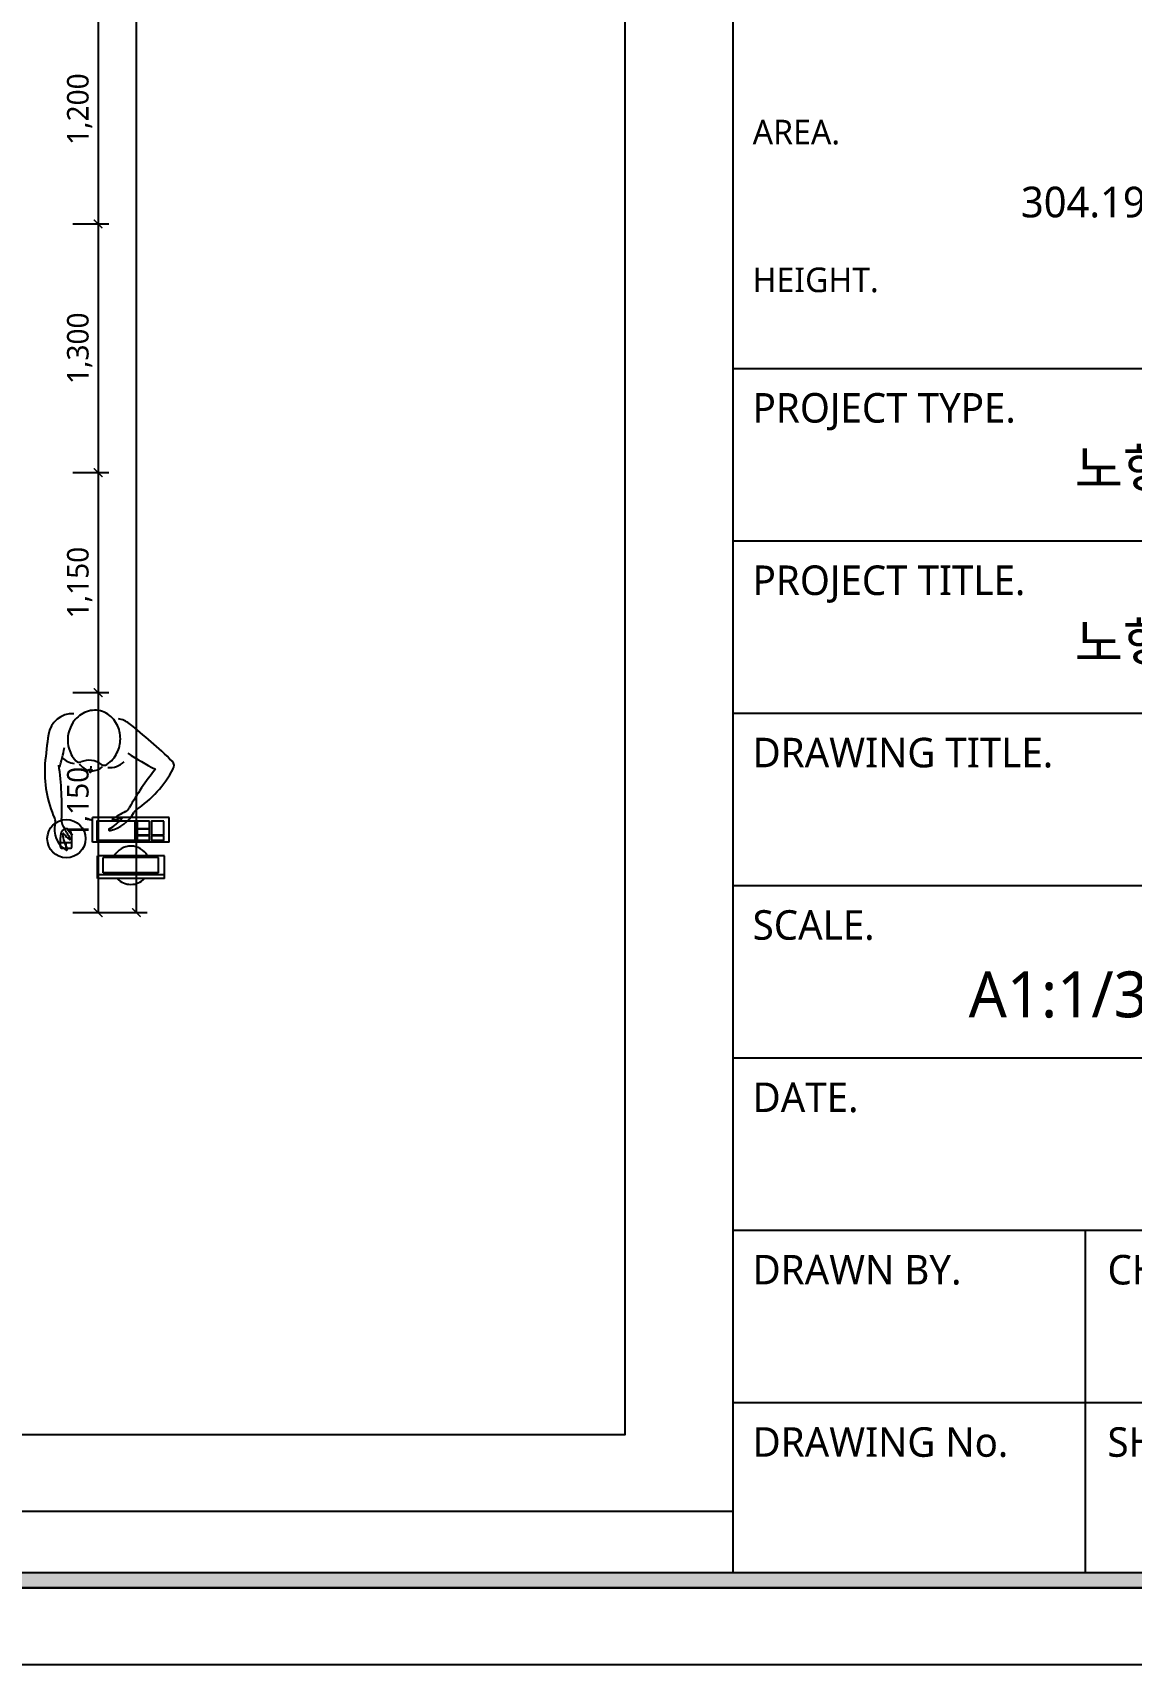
# Model space of a CAD drawing. Header units: metres. Extents: x 11578468 to 47831421, y -58341524 to -14256839.
# Drawn here: x 23764690 to 23770433, y -29079990 to -29071460 of the extents above; entities that cross this region are included whole.
import ezdxf
from ezdxf.enums import TextEntityAlignment as Align

# ---------------------------------------------------------------- set-up
doc = ezdxf.new("R2010")
doc.units = ezdxf.units.M
doc.header["$LTSCALE"] = 50
doc.header["$MEASUREMENT"] = 0
doc.linetypes.add('DH-HID2', pattern=[1.2, 0.8, -0.4])
doc.layers.get('0').update_dxf_attribs({"linetype": 'CONTINUOUS'})
doc.layers.get('DEFPOINTS').update_dxf_attribs({"linetype": 'CONTINUOUS'})
for name, color, linetype in [('3.기호.계단선', 30, 'CONTINUOUS'), ('BLOCK', 1, 'CONTINUOUS'), ('FORM(YOURNAME)-1', 1, 'CONTINUOUS'), ('FORM(YOURNAME)-11', 1, 'CONTINUOUS'), ('FU-FURM', 251, 'DH-HID2')]:
    doc.layers.add(name, color=color, linetype=linetype)
doc.layers.add('DIM', color=7, linetype='CONTINUOUS', lineweight=15)
doc.styles.add('N 맑은고딕', font='malgun.ttf')
doc.styles.add('YOURNAME', font='malgun.ttf')
doc.dimstyles.new('JJ IN 45', dxfattribs={"dimscale": 45, "dimtxt": 2.5, "dimasz": 1, "dimexe": 1.25, "dimexo": 1.5, "dimtad": 1, "dimdec": 6, "dimlunit": 6, "dimtxsty": 'N 맑은고딕', "dimblk": 'ARCHTICK', "dimcen": 2.5, "dimclrd": 256, "dimclre": 256, "dimclrt": 256, "dimadec": 0, "dimazin": 0, "dimtfac": 1, "dimtdec": 6, "dimtix": 1, "dimtmove": 0, "dimatfit": 3, "dimldrblk": 'ARCHTICK', "dimfxl": 1, "dimarcsym": 0})

# ---------------------------------------------------------------- blocks, each defined once
blk = doc.blocks.new('_ArchTick')
at = {"color": 0, "linetype": 'ByBlock', "const_width": 0.15}
blk.add_lwpolyline([(-0.5, -0.5), (0.5, 0.5)], dxfattribs=at)
blk = doc.blocks.new('*D390')
at = {"layer": 'DEFPOINTS', "color": 0, "transparency": 16777216}
for p in [(23746102, -29139657), (23746102, -29140857), (23746302, -29140857)]:
    blk.add_point(p, dxfattribs=at)
at = {"layer": 'DIM', "lineweight": -2, "transparency": 16777216}
for p, q in [((23746169.5, -29139657), (23746358.3, -29139657)), ((23746302, -29139657), (23746302, -29140857)), ((23746169.5, -29140857), (23746358.3, -29140857))]:
    blk.add_line(p, q, dxfattribs=at)
at = {"layer": 'DIM', "lineweight": -2, "transparency": 16777216, "xscale": 45, "yscale": 45, "zscale": 45}
for p, rotation in [((23746302, -29139657), 90), ((23746302, -29140857), 270)]:
    blk.add_blockref('_ArchTick', p, dxfattribs=dict(at, rotation=rotation))
at = {"layer": 'DIM', "transparency": 16777216, "insert": (23746206, -29140257), "char_height": 112.5, "attachment_point": 5, "rotation": 90, "style": 'N 맑은고딕'}
blk.add_mtext('1,200', dxfattribs=at)
blk = doc.blocks.new('*D391')
at = {"layer": 'DEFPOINTS', "color": 0, "transparency": 16777216}
for p in [(23746102, -29140857), (23746102, -29142157), (23746302, -29142157)]:
    blk.add_point(p, dxfattribs=at)
at = {"layer": 'DIM', "lineweight": -2, "transparency": 16777216}
for p, q in [((23746169.5, -29140857), (23746358.3, -29140857)), ((23746302, -29140857), (23746302, -29142157)), ((23746169.5, -29142157), (23746358.3, -29142157))]:
    blk.add_line(p, q, dxfattribs=at)
at = {"layer": 'DIM', "lineweight": -2, "transparency": 16777216, "xscale": 45, "yscale": 45, "zscale": 45}
for p, rotation in [((23746302, -29140857), 90), ((23746302, -29142157), 270)]:
    blk.add_blockref('_ArchTick', p, dxfattribs=dict(at, rotation=rotation))
at = {"layer": 'DIM', "transparency": 16777216, "insert": (23746206, -29141507), "char_height": 112.5, "attachment_point": 5, "rotation": 90, "style": 'N 맑은고딕'}
blk.add_mtext('1,300', dxfattribs=at)
blk = doc.blocks.new('*D392')
at = {"layer": 'DEFPOINTS', "color": 0, "transparency": 16777216}
for p in [(23746102, -29142157), (23746102, -29143307), (23746302, -29143307)]:
    blk.add_point(p, dxfattribs=at)
at = {"layer": 'DIM', "lineweight": -2, "transparency": 16777216}
for p, q in [((23746169.5, -29142157), (23746358.3, -29142157)), ((23746302, -29142157), (23746302, -29143307)), ((23746169.5, -29143307), (23746358.3, -29143307))]:
    blk.add_line(p, q, dxfattribs=at)
at = {"layer": 'DIM', "lineweight": -2, "transparency": 16777216, "xscale": 45, "yscale": 45, "zscale": 45}
for p, rotation in [((23746302, -29142157), 90), ((23746302, -29143307), 270)]:
    blk.add_blockref('_ArchTick', p, dxfattribs=dict(at, rotation=rotation))
at = {"layer": 'DIM', "transparency": 16777216, "insert": (23746206, -29142732), "char_height": 112.5, "attachment_point": 5, "rotation": 90, "style": 'N 맑은고딕'}
blk.add_mtext('1,150', dxfattribs=at)
blk = doc.blocks.new('*D393')
at = {"layer": 'DEFPOINTS', "color": 0, "transparency": 16777216}
for p in [(23746102, -29143307), (23746102, -29144457), (23746302, -29144457)]:
    blk.add_point(p, dxfattribs=at)
at = {"layer": 'DIM', "lineweight": -2, "transparency": 16777216}
for p, q in [((23746169.5, -29143307), (23746358.3, -29143307)), ((23746302, -29143307), (23746302, -29144457)), ((23746169.5, -29144457), (23746358.3, -29144457))]:
    blk.add_line(p, q, dxfattribs=at)
at = {"layer": 'DIM', "lineweight": -2, "transparency": 16777216, "xscale": 45, "yscale": 45, "zscale": 45}
for p, rotation in [((23746302, -29143307), 90), ((23746302, -29144457), 270)]:
    blk.add_blockref('_ArchTick', p, dxfattribs=dict(at, rotation=rotation))
at = {"layer": 'DIM', "transparency": 16777216, "insert": (23746206, -29143882), "char_height": 112.5, "attachment_point": 5, "rotation": 90, "style": 'N 맑은고딕'}
blk.add_mtext('1,150', dxfattribs=at)
blk = doc.blocks.new('*D394')
at = {"layer": 'DEFPOINTS', "color": 0, "transparency": 16777216}
for p in [(23746102, -29128457), (23746502, -29128457), (23746102, -29144457)]:
    blk.add_point(p, dxfattribs=at)
at = {"layer": 'DIM', "lineweight": -2, "transparency": 16777216}
for p, q in [((23746169.5, -29128457), (23746558.3, -29128457)), ((23746502, -29144457), (23746502, -29128457)), ((23746169.5, -29144457), (23746558.3, -29144457))]:
    blk.add_line(p, q, dxfattribs=at)
at = {"layer": 'DIM', "lineweight": -2, "transparency": 16777216, "xscale": 45, "yscale": 45, "zscale": 45}
for p, rotation in [((23746502, -29128457), 90), ((23746502, -29144457), 270)]:
    blk.add_blockref('_ArchTick', p, dxfattribs=dict(at, rotation=rotation))
at = {"layer": 'DIM', "transparency": 16777216, "insert": (23746406, -29136457), "char_height": 112.5, "attachment_point": 5, "rotation": 90, "style": 'N 맑은고딕'}
blk.add_mtext('16,000', dxfattribs=at)
blk = doc.blocks.new('FORM-ELEVATION')
at = {"layer": 'FORM(YOURNAME)-11'}
h = blk.add_hatch(color=256, dxfattribs=at)
h.dxf.hatch_style = 1
h.paths.add_polyline_path([(-10309, 35708), (71691, 35708), (71691, 35508), (-10309, 35508)])
h.paths.add_polyline_path([(-10309, -21492), (71691, -21492), (71691, -21692), (-10309, -21692)])
at = {"layer": 'DEFPOINTS', "color": 158}
for p, q in [((62481, 35508), (62481, -21492)), ((62481, -20692), (-10309, -20692))]:
    blk.add_line(p, q, dxfattribs=at)
blk.add_lwpolyline([(-10309, -21692), (71691, -21692), (71691, 35708), (-10309, 35708)], close=True, dxfattribs=at)
at = {"layer": 'DEFPOINTS'}
blk.add_lwpolyline([(-8309, 33708), (61071, 33708), (61071, -19692), (-8309, -19692)], close=True, dxfattribs=at)
at = {"layer": 'FORM(YOURNAME)-11', "color": 14}
for p, q in [((62481, -5756), (71691, -5756)), ((62481, -8009), (71691, -8009)), ((62481, -10261), (71691, -10261)), ((62481, -12514), (71691, -12514)), ((62481, -14766), (71691, -14766)), ((62481, -17019), (71691, -17019)), ((67086, -17019), (67086, -21492)), ((62481, -19271), (71691, -19271))]:
    blk.add_line(p, q, dxfattribs=at)
at = {"layer": 'FORM(YOURNAME)-11', "color": 250}
blk.add_lwpolyline([(-11309, -22692), (72691, -22692), (72691, 36708), (-11309, 36708)], close=True, dxfattribs=at)
at = {"layer": 'FORM(YOURNAME)-11'}
blk.add_lwpolyline([(-10309, -21492), (71691, -21492), (71691, -21692), (-10309, -21692)], close=True, dxfattribs=at)
at = {"layer": 'FORM(YOURNAME)-11', "color": 251, "style": 'YOURNAME'}
for s, p in [('AREA.', (62739, -2667)), ('HEIGHT.', (62739, -4598))]:
    blk.add_text(s, height=321.8, dxfattribs=at).set_placement(p, align=Align.MIDDLE_LEFT)
at = {"layer": 'FORM(YOURNAME)-11', "color": 14, "style": 'YOURNAME'}
for s, height, p in [('PROJECT TYPE.', 386.14, (62739, -6271)), ('PROJECT TITLE.', 386.14, (62739, -8524)), ('DRAWING TITLE.', 386.14, (62739, -10776)), ('SCALE.', 386.1, (62739, -13029)), ('DATE.', 386.1, (62739, -15281)), ('DRAWN BY.', 386.1, (62739, -17534)), ('CHECKED BY.', 386.14, (67376, -17534)), ('DRAWING No.', 386.14, (62739, -19786)), ('SHEET No.', 386.1, (67376, -19786))]:
    blk.add_text(s, height=height, dxfattribs=at).set_placement(p, align=Align.MIDDLE_LEFT)
at = {"layer": 'FORM(YOURNAME)-11', "color": 3, "style": 'YOURNAME'}
for tag, height, p in [('1', 451, (71041, -1219)), ('2', 451, (71041, -1863)), ('3', 451, (71041, -3150)), ('4', 451, (71041, -5081)), ('5', 515, (71041, -7398)), ('6', 515, (71041, -9650)), ('7', 515, (71041, -11903)), ('8', 515, (71041, -14155)), ('9', 515, (71041, -16408)), ('10', 515, (66791, -18596)), ('11', 515, (71041, -18660)), ('12', 515, (66791, -20848)), ('13', 515, (71041, -20848))]:
    blk.add_attdef(tag, text='', height=height, dxfattribs=at).set_placement(p, align=Align.MIDDLE_RIGHT)
blk = doc.blocks.new('asgdsagsd')
at = {"layer": 'BLOCK', "color": 8}
for p, q in [((23820726.4, -29162748.5), (23820725.8, -29162748.9)), ((23820727.3, -29162748.1), (23820726.4, -29162748.5)), ((23820728.1, -29162747.7), (23820727.3, -29162748.1)), ((23820728.8, -29162747.4), (23820728.1, -29162747.7)), ((23820729.5, -29162747.1), (23820728.8, -29162747.4)), ((23820730.2, -29162746.8), (23820729.5, -29162747.1)), ((23820730.8, -29162746.6), (23820730.2, -29162746.8)), ((23820731.4, -29162746.3), (23820730.8, -29162746.6)), ((23820732, -29162746.1), (23820731.4, -29162746.3)), ((23820732.6, -29162745.9), (23820732, -29162746.1)), ((23820733.1, -29162745.7), (23820732.6, -29162745.9)), ((23820733.7, -29162745.5), (23820733.1, -29162745.7)), ((23820734.2, -29162745.4), (23820733.7, -29162745.5)), ((23820734.8, -29162745.2), (23820734.2, -29162745.4)), ((23820735.3, -29162745), (23820734.8, -29162745.2)), ((23820735.9, -29162744.9), (23820735.3, -29162745)), ((23820736.4, -29162744.7), (23820735.9, -29162744.9)), ((23820737, -29162744.6), (23820736.4, -29162744.7)), ((23820737.7, -29162744.4), (23820737, -29162744.6)), ((23820738.3, -29162744.2), (23820737.7, -29162744.4)), ((23820739, -29162744.1), (23820738.3, -29162744.2)), ((23820739.8, -29162743.9), (23820739, -29162744.1)), ((23820740.6, -29162743.8), (23820739.8, -29162743.9)), ((23820741.4, -29162743.6), (23820740.6, -29162743.8)), ((23820742.4, -29162743.5), (23820741.4, -29162743.6)), ((23820743.4, -29162743.4), (23820742.4, -29162743.5)), ((23820744.6, -29162743.3), (23820743.4, -29162743.4)), ((23820745.8, -29162743.2), (23820744.6, -29162743.3)), ((23820747.3, -29162743.1), (23820745.8, -29162743.2)), ((23820748.8, -29162743.2), (23820747.3, -29162743.1)), ((23820750.5, -29162743.3), (23820748.8, -29162743.2)), ((23820752.2, -29162743.6), (23820750.5, -29162743.3)), ((23820753.9, -29162744.2), (23820752.2, -29162743.6)), ((23820755.4, -29162745), (23820753.9, -29162744.2)), ((23820756.4, -29162746.2), (23820755.4, -29162745)), ((23820755.8, -29162750.9), (23820755.9, -29162750.6)), ((23820755.9, -29162750.6), (23820756.7, -29162749.1)), ((23820756.9, -29162747.6), (23820756.4, -29162746.2)), ((23820756.7, -29162749.1), (23820756.9, -29162747.6)), ((23820753.6, -29163060.4), (23820747.3, -29163068.2)), ((23820760.4, -29163053), (23820753.6, -29163060.4)), ((23820767.8, -29163046.1), (23820760.4, -29163053)), ((23820775.7, -29163039.6), (23820767.8, -29163046.1)), ((23820784.1, -29163033.7), (23820775.7, -29163039.6)), ((23820785.6, -29163032.7), (23820784.1, -29163033.7)), ((23820862.2, -29163005.8), (23820861.9, -29163006.7)), ((23820861.9, -29163006.7), (23820861.9, -29163006.9)), ((23820862.5, -29163004.7), (23820862.2, -29163005.8)), ((23820862.8, -29163003.6), (23820862.5, -29163004.7)), ((23820863.2, -29163002.4), (23820862.8, -29163003.6)), ((23820863.7, -29163001), (23820863.2, -29163002.4)), ((23820864.3, -29162999.5), (23820863.7, -29163001)), ((23820865.1, -29162997.9), (23820864.3, -29162999.5)), ((23820866.1, -29162996.2), (23820865.1, -29162997.9)), ((23820867.3, -29162994.6), (23820866.1, -29162996.2)), ((23820868.7, -29162993.2), (23820867.3, -29162994.6)), ((23820868.1, -29163023.6), (23820870.6, -29163002.6)), ((23820870.2, -29162992.3), (23820868.7, -29162993.2)), ((23820871.8, -29162992.1), (23820870.2, -29162992.3)), ((23820873.4, -29162992.6), (23820871.8, -29162992.1)), ((23820874.7, -29162993.9), (23820873.4, -29162992.6)), ((23820875.7, -29162995.6), (23820874.7, -29162993.9)), ((23820876.5, -29162997.4), (23820875.7, -29162995.6)), ((23820877, -29162999.3), (23820876.5, -29162997.4)), ((23820877.4, -29163001), (23820877, -29162999.3)), ((23820877.7, -29163002.6), (23820877.4, -29163001)), ((23820877.8, -29163004.1), (23820877.7, -29163002.6)), ((23820878, -29163005.4), (23820877.8, -29163004.1)), ((23820878, -29163006.6), (23820878, -29163005.4)), ((23820878.1, -29163007.6), (23820878, -29163006.6)), ((23820878.1, -29163008.6), (23820878.1, -29163007.6)), ((23820878.1, -29163008.8), (23820878.1, -29163008.6)), ((23820947.5, -29163052.8), (23820946.3, -29163051.6)), ((23820954.3, -29163060.5), (23820947.5, -29163052.8)), ((23820960.5, -29163068.7), (23820954.3, -29163060.5)), ((23820716.8, -29163138.9), (23820715.4, -29163148.4)), ((23820718.7, -29163129.5), (23820716.8, -29163138.9)), ((23820721.2, -29163120.2), (23820718.7, -29163129.5)), ((23820724.2, -29163111.1), (23820721.2, -29163120.2)), ((23820727.7, -29163102.1), (23820724.2, -29163111.1)), ((23820731.8, -29163093.2), (23820727.7, -29163102.1)), ((23820736.4, -29163084.6), (23820731.8, -29163093.2)), ((23820741.6, -29163076.3), (23820736.4, -29163084.6)), ((23820747.3, -29163068.2), (23820741.6, -29163076.3)), ((23820966.1, -29163077.1), (23820960.5, -29163068.7)), ((23820971, -29163085.9), (23820966.1, -29163077.1)), ((23820975.4, -29163094.9), (23820971, -29163085.9)), ((23820979.1, -29163104.1), (23820975.4, -29163094.9)), ((23820982.2, -29163113.4), (23820979.1, -29163104.1)), ((23820984.7, -29163122.9), (23820982.2, -29163113.4)), ((23820986.6, -29163132.4), (23820984.7, -29163122.9)), ((23820988, -29163142), (23820986.6, -29163132.4)), ((23820988.8, -29163151.6), (23820988, -29163142)), ((23820714.6, -29163157.9), (23820714.2, -29163167.5)), ((23820714.2, -29163167.5), (23820714.5, -29163177.1)), ((23820714.5, -29163177.1), (23820715.3, -29163186.7)), ((23820715.4, -29163148.4), (23820714.6, -29163157.9)), ((23820715.3, -29163186.7), (23820716.6, -29163196.3)), ((23820716.6, -29163196.3), (23820718.6, -29163205.8)), ((23820718.6, -29163205.8), (23820721.1, -29163215.3)), ((23820721.1, -29163215.3), (23820724.2, -29163224.6)), ((23820724.2, -29163224.6), (23820727.9, -29163233.8)), ((23820971.5, -29163235.5), (23820975.6, -29163226.7)), ((23820975.6, -29163226.7), (23820979.1, -29163217.7)), ((23820979.1, -29163217.7), (23820982.1, -29163208.5)), ((23820982.1, -29163208.5), (23820984.6, -29163199.2)), ((23820984.6, -29163199.2), (23820986.5, -29163189.8)), ((23820986.5, -29163189.8), (23820987.9, -29163180.3)), ((23820987.9, -29163180.3), (23820988.7, -29163170.8)), ((23820988.7, -29163170.8), (23820989, -29163161.2)), ((23820989, -29163161.2), (23820988.8, -29163151.6)), ((23820727.9, -29163233.8), (23820732.2, -29163242.8)), ((23820732.2, -29163242.8), (23820737.2, -29163251.6)), ((23820737.2, -29163251.6), (23820742.7, -29163260.1)), ((23820742.7, -29163260.1), (23820748.9, -29163268.2)), ((23820748.9, -29163268.2), (23820755.7, -29163275.9)), ((23820755.7, -29163275.9), (23820763.1, -29163283.2)), ((23820763.1, -29163283.2), (23820771.1, -29163289.8)), ((23820771.1, -29163289.8), (23820779.6, -29163295.9)), ((23820779.6, -29163295.9), (23820788.7, -29163301.3)), ((23820788.7, -29163301.3), (23820798.2, -29163306)), ((23820798.2, -29163306), (23820808, -29163309.8)), ((23820808, -29163309.8), (23820818.2, -29163312.9)), ((23820818.2, -29163312.9), (23820828.6, -29163315)), ((23820828.6, -29163315), (23820839.2, -29163316.2)), ((23820839.2, -29163316.2), (23820849.8, -29163316.6)), ((23820849.8, -29163316.6), (23820860.4, -29163316)), ((23820860.4, -29163316), (23820870.9, -29163314.5)), ((23820870.9, -29163314.5), (23820881.2, -29163312.2)), ((23820881.2, -29163312.2), (23820891.2, -29163309)), ((23820891.2, -29163309), (23820900.9, -29163305.1)), ((23820900.9, -29163305.1), (23820910.3, -29163300.4)), ((23820910.3, -29163300.4), (23820919.1, -29163295.1)), ((23820919.1, -29163295.1), (23820927.5, -29163289.1)), ((23820927.5, -29163289.1), (23820935.4, -29163282.7)), ((23820935.4, -29163282.7), (23820942.8, -29163275.7)), ((23820942.8, -29163275.7), (23820949.7, -29163268.3)), ((23820949.7, -29163268.3), (23820955.9, -29163260.6)), ((23820955.9, -29163260.6), (23820961.7, -29163252.5)), ((23820961.7, -29163252.5), (23820966.9, -29163244.1)), ((23820966.9, -29163244.1), (23820971.5, -29163235.5))]:
    blk.add_line(p, q, dxfattribs=at)
for centre, radius, start, end in [((23820996.4, -29162590.7), 5.67, 82.09238, 210.11348), ((23820848, -29162682.2), 168.7, 4.58018, 31.69208), ((23820930.9, -29162694.2), 127.7, 346.18928, 58.73448), ((23820812, -29162873.7), 191.6, 103.22783, 151.36534), ((23820896.4, -29162916.9), 253.1, 119.57537, 138.6129), ((23820769.3, -29162692.1), 5.11, 294.32708, 103.22828), ((23820978.7, -29162644.9), 3.9, 47.52728, 227.52848), ((23820870.4, -29162734.2), 136.5, 24.97528, 39.28918), ((23820925.6, -29162723), 98.3, 31.84488, 55.42428), ((23821389.4, -29162492.5), 436, 204.97468, 210.77648), ((23821012.3, -29162669.1), 3.84, 211.84478, 3.31598), ((23820981.9, -29162737.3), 39.4, 352.63318, 33.43578), ((23820967.8, -29163293.8), 601.2, 124.03691, 151.85959), ((23820609.2, -29162763), 39.4, 304.03758, 331.36588), ((23820703.4, -29162823.7), 39.4, 114.50579, 155.30855), ((23820488, -29162399.9), 436, 297.16608, 302.96788), ((23820709.3, -29162752.1), 3.84, 138.61395, 298.95518), ((23820758.8, -29162841.5), 98.3, 109.62355, 118.95513), ((23820799.5, -29162880.3), 136.5, 108.65324, 122.9671), ((23822635.6, -29162804.7), 1615.8, 177.78963, 188.01978), ((23821093.2, -29162734.1), 39.4, 166.18921, 204.06958), ((23820508.3, -29162995.4), 601.2, 356.08258, 24.06938), ((23819266.1, -29162003.1), 1615.8, 321.53038, 330.15298), ((23820466.1, -29163026.8), 32.8, 144.83322, 224.36278), ((23822272.9, -29161185.7), 2612.4, 225.53668, 232.11768), ((23819946.3, -29164168.9), 1299.7, 55.92618, 63.25368), ((23820767.7, -29163119.1), 102.4, 83.31468, 135.50215), ((23820798.2, -29163052), 23, 52.97748, 123.10188), ((23820864.1, -29163085.8), 85.7, 89.98952, 131.7515), ((23820877.1, -29162947.4), 108, 232.97798, 293.65138), ((23820857.7, -29163085.1), 85.7, 34.87788, 76.63988), ((23820929.6, -29163067.4), 23, 43.52748, 113.65188), ((23820943.8, -29163139.7), 102.4, 43.44828, 83.31468), ((23822276.3, -29163395.3), 1299.7, 162.97812, 167.81871), ((23818505.9, -29162805.6), 2612.4, 351.55178, 354.93008), ((23820963.4, -29163170.6), 128, 267.27298, 351.55188), ((23820747.4, -29163146.6), 128, 232.11768, 259.40108)]:
    blk.add_arc(centre, radius, start, end, dxfattribs=at)
at = {"layer": 'FU-FURM', "color": 8, "linetype": 'Continuous'}
for p, q in [((23820484.2, -29162436.2), (23820834.2, -29162436.2)), ((23820484.2, -29162436.2), (23820484.2, -29162556.2)), ((23820484.2, -29162436.2), (23820484.2, -29162556.2)), ((23820484.2, -29162456.2), (23820834.2, -29162456.2)), ((23820834.2, -29162436.2), (23820834.2, -29162556.2)), ((23820514.2, -29162466.2), (23820804.2, -29162466.2)), ((23820514.2, -29162466.2), (23820514.2, -29162546.2)), ((23820514.2, -29162546.2), (23820804.2, -29162546.2)), ((23820804.2, -29162466.2), (23820804.2, -29162546.2)), ((23820459.2, -29162626.2), (23820859.2, -29162626.2)), ((23820459.2, -29162626.2), (23820459.2, -29162756.2)), ((23820484.2, -29162556.2), (23820834.2, -29162556.2)), ((23820859.2, -29162626.2), (23820859.2, -29162756.2)), ((23820967.3, -29162600.5), (23820967.3, -29162652)), ((23821027.3, -29162625.5), (23820967.3, -29162625.5)), ((23821022.3, -29162595.5), (23820972.3, -29162595.5)), ((23820997.3, -29162595.5), (23820997.3, -29162625.5)), ((23821027.3, -29162600.5), (23821027.3, -29162652)), ((23820459.2, -29162756.2), (23820859.2, -29162756.2))]:
    blk.add_line(p, q, dxfattribs=at)
for points in [[(23820486.2, -29162660.9), (23820551.1, -29162660.9), (23820551.1, -29162637.6), (23820486.2, -29162637.6)], [(23820486.2, -29162737.4), (23820551.1, -29162737.4), (23820551.1, -29162665.9), (23820486.2, -29162665.9)], [(23820561.1, -29162660.9), (23820626, -29162660.9), (23820626, -29162637.6), (23820561.1, -29162637.6)], [(23820561.1, -29162694.2), (23820626, -29162694.2), (23820626, -29162665.9), (23820561.1, -29162665.9)], [(23820561.1, -29162737.4), (23820626, -29162737.4), (23820626, -29162698.9), (23820561.1, -29162698.9)], [(23820636, -29162737.4), (23820837.3, -29162737.4), (23820837.3, -29162637.6), (23820636, -29162637.6)]]:
    blk.add_lwpolyline(points, close=True, dxfattribs=at)
blk.add_circle((23820996, -29162645.3), 100, dxfattribs=at)
for centre, radius, start, end in [((23820659.2, -29162506.2), 100, 44.427, 135.573), ((23820659.2, -29162506.2), 100, 210, 330), ((23820972.3, -29162600.5), 5, 90, 180), ((23821022.3, -29162600.5), 5, 0, 90), ((23821027.1, -29162653.8), 59.8, 178.31355, 211.18555), ((23820997.3, -29162671.8), 25, 211.18555, 328.81445), ((23820967.6, -29162653.8), 59.8, 328.81445, 1.68645)]:
    blk.add_arc(centre, radius, start, end, dxfattribs=at)
blk = doc.blocks.new('sdagdgds')
at = {"layer": 'DIM'}
for base, p1, p2, picture, middle in [((23746502.0000000298, -29128457.0000000112), (23746102, -29144457), (23746102, -29128457), '*D394', (23746406.0081521906, -29136457.0000000112)), ((23746302.0000000298, -29140857.0000000112), (23746102, -29139657), (23746102, -29140857), '*D390', (23746206.0081522018, -29140257.0000000112)), ((23746302.0000000298, -29142157.0000000112), (23746102, -29140857), (23746102, -29142157), '*D391', (23746206.0081522018, -29141507.0000000112)), ((23746302.0000000298, -29143307.0000000112), (23746102, -29142157), (23746102, -29143307), '*D392', (23746206.0081522018, -29142732.0000000112)), ((23746302.0000000298, -29144457.0000000112), (23746102, -29143307), (23746102, -29144457), '*D393', (23746206.0081522018, -29143882.0000000112))]:
    dim = blk.add_linear_dim(base=base, p1=p1, p2=p2, angle=90, dimstyle='JJ IN 45', dxfattribs=at)
    dim.commit()
    dim.dimension.update_dxf_attribs({"geometry": picture, "text_midpoint": middle})

msp = doc.modelspace()

# ---------------------------------------------------------------- block references
at = {"layer": '3.기호.계단선'}
msp.add_blockref('sdagdgds', (18730.3, 68397.1), dxfattribs=at)
at = {"layer": '3.기호.계단선', "rotation": 180}
msp.add_blockref('asgdsagsd', (47585862.7, -58238318.6), dxfattribs=at)
at = {"layer": 'FORM(YOURNAME)-1'}
ref = msp.add_blockref('FORM-ELEVATION', (23743357.8, -29070912.9), dxfattribs=dict(at, xscale=0.4, yscale=0.4, zscale=0.4))
ref.add_attrib('8', 'A1:1/30 A3:1/80', dxfattribs={"layer": 'FORM(YOURNAME)-11', "color": 3, "height": 240, "style": 'YOURNAME'}).set_placement((23771894.1, -29076487.2), align=Align.MIDDLE_RIGHT)
ref.add_attrib('6', '노형그랜드치과', dxfattribs={"layer": 'FORM(YOURNAME)-11', "color": 3, "height": 200, "style": 'YOURNAME'}).set_placement((23771894.1, -29074644.6), align=Align.MIDDLE_RIGHT)
ref.add_attrib('5', '노형그랜드치과', dxfattribs={"layer": 'FORM(YOURNAME)-11', "color": 3, "height": 200, "style": 'YOURNAME'}).set_placement((23771894.1, -29073736.9), align=Align.MIDDLE_RIGHT)
ref.add_attrib('3', '304.196m2 / 92.02py', dxfattribs={"layer": 'FORM(YOURNAME)-11', "color": 3, "height": 160, "style": 'YOURNAME'}).set_placement((23771894.1, -29072345.3), align=Align.MIDDLE_RIGHT)

doc.saveas('drawing.dxf')
